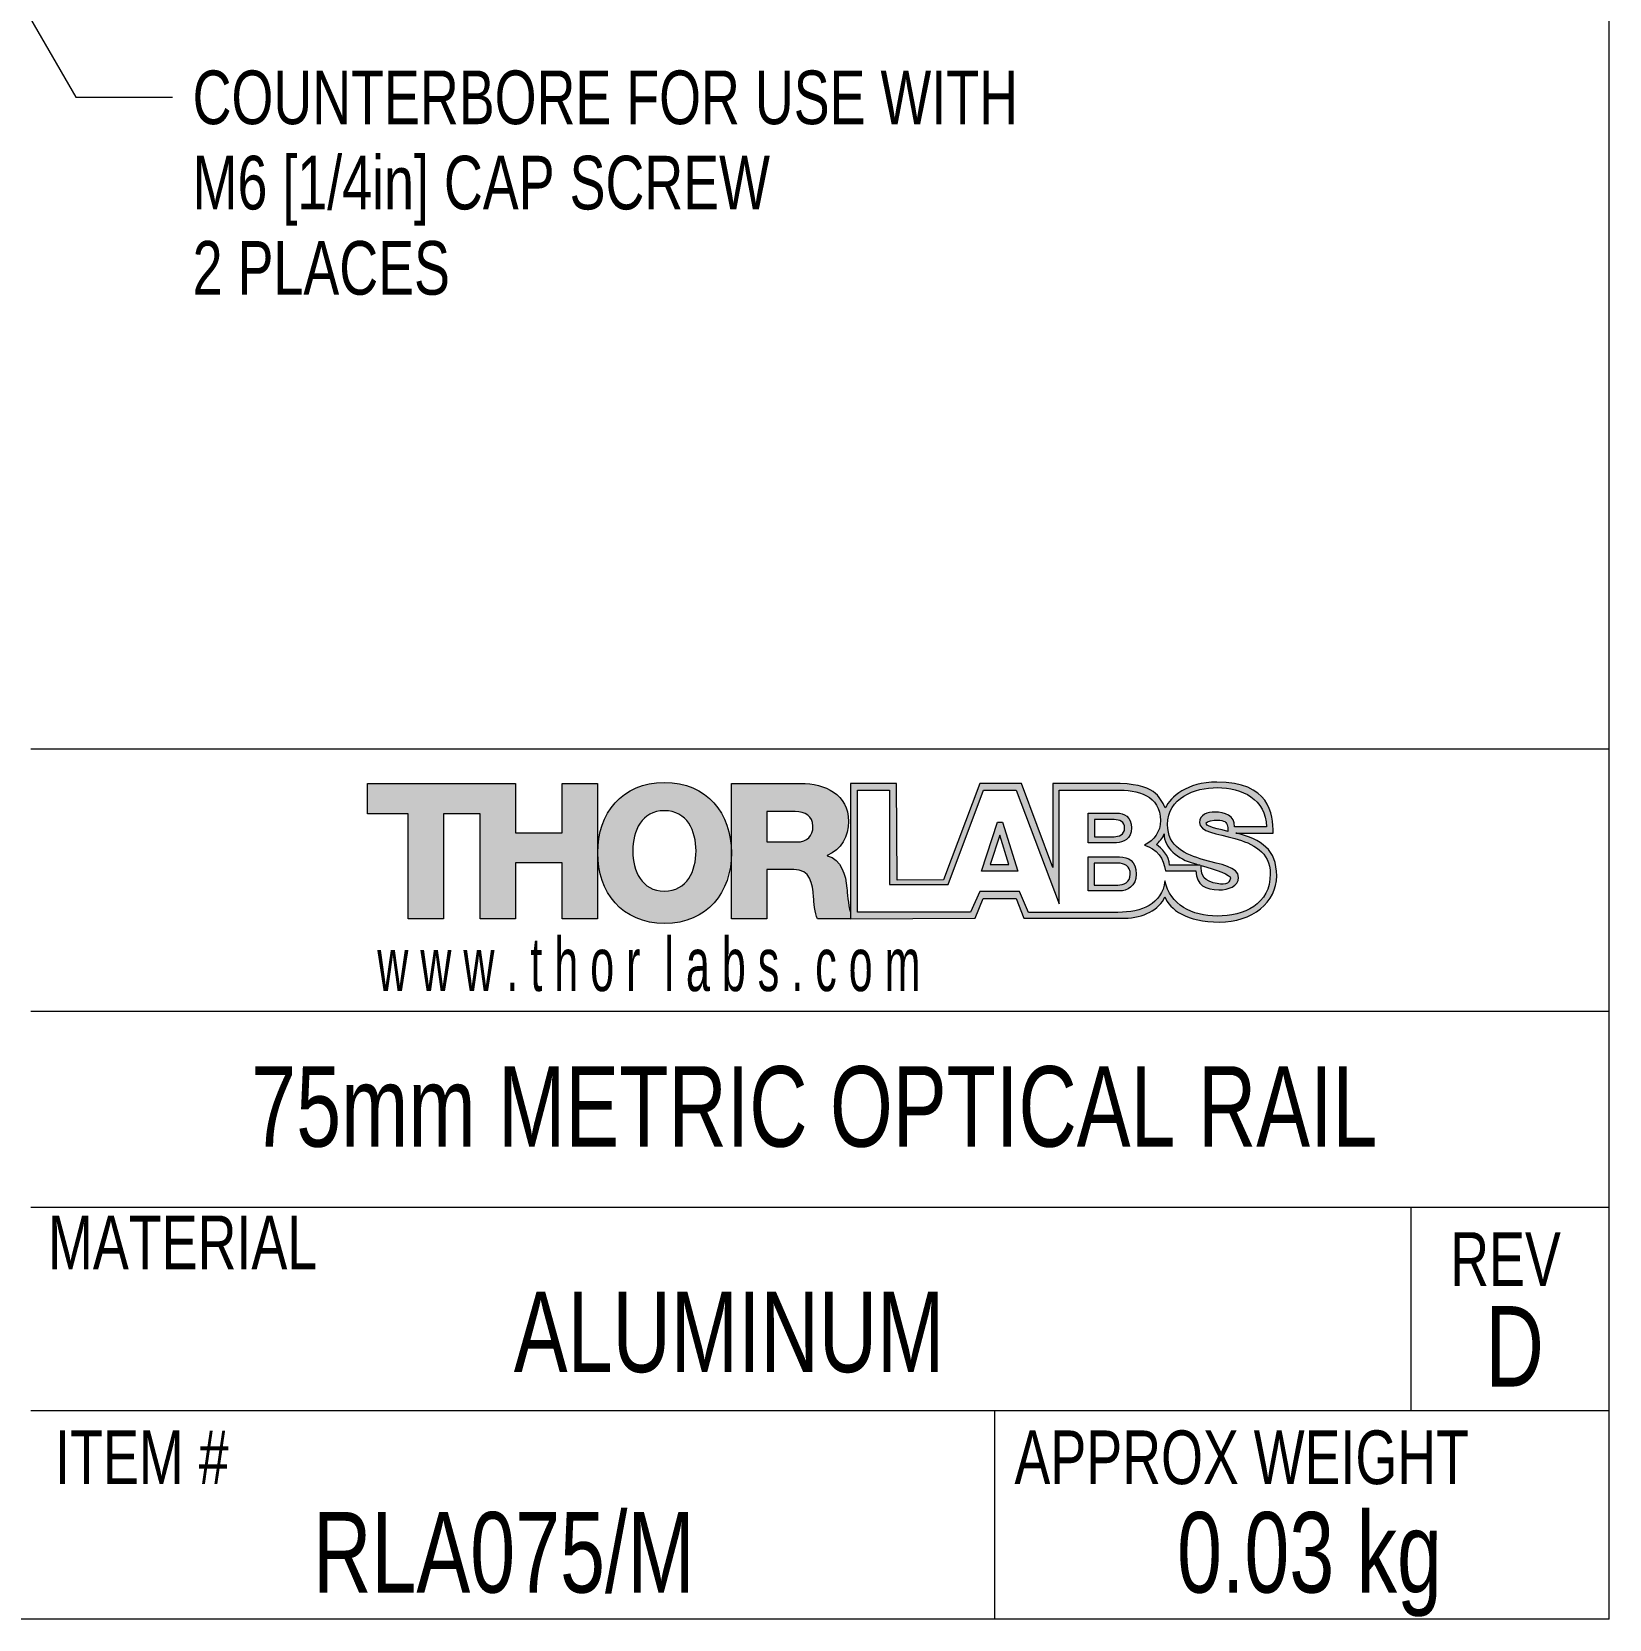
# Model space of a CAD drawing. Header units: millimetres. Extents: x 2 to 278, y 1 to 215.
# Drawn here: x 215.8 to 278, y 0.9 to 63.5 of the extents above; entities that cross this region are included whole.
import ezdxf

# ---------------------------------------------------------------- set-up
doc = ezdxf.new("R2010")
doc.units = ezdxf.units.MM
doc.styles.add('SLDTEXTSTYLE0', font='TXT', dxfattribs={"width": 0.75})
doc.styles.add('SLDTEXTSTYLE1', font='TXT', dxfattribs={"width": 0.6})
doc.dimstyles.new('SLDDIMSTYLE1', dxfattribs={"dimtxt": 2.116667, "dimasz": 3.175, "dimexe": 0, "dimexo": 0.0625, "dimgap": 0.529167, "dimtad": 0, "dimtih": 1, "dimtoh": 1, "dimdec": 1, "dimlfac": 0.666667, "dimrnd": 1e-09, "dimzin": 12, "dimdsep": 46, "dimtxsty": 'SLDTEXTSTYLE0', "dimsah": 1, "dimcen": 0, "dimadec": 0, "dimazin": 3, "dimtfac": 1, "dimtdec": 1, "dimtofl": 0, "dimtmove": 0, "dimatfit": 3, "dimfxl": 1, "dimfrac": 2, "dimtolj": 1, "dimtzin": 12, "dimarcsym": 0})

# ---------------------------------------------------------------- blocks, each defined once
blk = doc.blocks.new('THORLABS LOGO1')
at = {"linetype": 'Continuous'}
h = blk.add_hatch(color=7, dxfattribs=at)
edge = h.paths.add_edge_path(flags=0)
edge.add_spline(control_points=[(77.03, 50.19), (83.78, 50.2), (87.6, 45.28), (87.61, 39.09), (87.62, 32.9), (83.82, 27.96), (77.07, 27.95)], knot_values=[0, 0, 0, 0, 1, 1, 1, 2, 2, 2, 2], weights=[1, 1, 1, 1, 1, 1, 1], degree=3, periodic=0)
edge.add_spline(control_points=[(77.07, 27.95), (70.31, 27.96), (66.51, 32.9), (66.52, 39.09), (66.52, 39.1), (66.52, 39.11), (66.52, 39.13)], knot_values=[2, 2, 2, 2, 3, 3, 3, 3.002118, 3.002118, 3.002118, 3.002118], weights=[1, 1, 1, 1, 1, 1, 1], degree=3, periodic=0)
edge.add_spline(control_points=[(66.52, 39.13), (66.52, 45.27), (70.31, 50.18), (77.03, 50.19)], knot_values=[3.002118, 3.002118, 3.002118, 3.002118, 4, 4, 4, 4], weights=[1, 1, 1, 1], degree=3, periodic=0)
edge = h.paths.add_edge_path(flags=0)
edge.add_spline(control_points=[(77.03, 45.73), (73.43, 45.73), (72.05, 42.56), (72.05, 39.39)], knot_values=[2, 2, 2, 2, 3, 3, 3, 3], weights=[1, 1, 1, 1], degree=3, periodic=0)
edge.add_spline(control_points=[(72.05, 39.39), (72.05, 36.23), (73.43, 33.06), (77.03, 33.06)], knot_values=[3, 3, 3, 3, 4, 4, 4, 4], weights=[1, 1, 1, 1], degree=3, periodic=0)
edge.add_spline(control_points=[(77.03, 33.06), (80.64, 33.06), (82.02, 36.23), (82.02, 39.39)], knot_values=[0, 0, 0, 0, 1, 1, 1, 1], weights=[1, 1, 1, 1], degree=3, periodic=0)
edge.add_spline(control_points=[(82.02, 39.39), (82.02, 42.56), (80.64, 45.73), (77.03, 45.73)], knot_values=[1, 1, 1, 1, 2, 2, 2, 2], weights=[1, 1, 1, 1], degree=3, periodic=0)
h = blk.add_hatch(color=7, dxfattribs=at)
edge = h.paths.add_edge_path(flags=0)
edge.add_spline(control_points=[(149.68, 28.76), (152.52, 28.81), (155.17, 30.16), (155.98, 32.14)], knot_values=[19, 19, 19, 19, 20, 20, 20, 20], weights=[1, 1, 1, 1], degree=3, periodic=0)
edge.add_spline(control_points=[(155.98, 32.14), (156.75, 30.16), (159.42, 28.16), (164.59, 28.16)], knot_values=[20, 20, 20, 20, 21, 21, 21, 21], weights=[1, 1, 1, 1], degree=3, periodic=0)
edge.add_spline(control_points=[(164.59, 28.16), (169.77, 28.16), (173.62, 31.31), (173.62, 35.45)], knot_values=[21, 21, 21, 21, 22, 22, 22, 22], weights=[1, 1, 1, 1], degree=3, periodic=0)
edge.add_spline(control_points=[(173.62, 35.45), (173.62, 39.66), (171.19, 41.16), (167.34, 42.17)], knot_values=[22, 22, 22, 22, 23, 23, 23, 23], weights=[1, 1, 1, 1], degree=3, periodic=0)
edge.add_spline(control_points=[(167.34, 42.17), (167.28, 42.18), (167.24, 42.2), (167.19, 42.21)], knot_values=[0, 0, 0, 0, 1, 1, 1, 1], weights=[1, 1, 1, 1], degree=3, periodic=0)
edge.add_line((167.19, 42.21), (173.07, 42.17))
edge.add_spline(control_points=[(173.07, 42.17), (173.07, 45.27), (172.46, 50.25), (164.19, 50.25)], knot_values=[2, 2, 2, 2, 3, 3, 3, 3], weights=[1, 1, 1, 1], degree=3, periodic=0)
edge.add_spline(control_points=[(164.19, 50.25), (159.36, 50.25), (156.98, 47.9), (156.02, 46.19)], knot_values=[3, 3, 3, 3, 4, 4, 4, 4], weights=[1, 1, 1, 1], degree=3, periodic=0)
edge.add_spline(control_points=[(156.02, 46.19), (155.12, 47.9), (154.59, 50.05), (147.73, 50.05)], knot_values=[4, 4, 4, 4, 5, 5, 5, 5], weights=[1, 1, 1, 1], degree=3, periodic=0)
edge.add_line((147.73, 50.05), (138.3, 50.05))
edge.add_line((138.3, 50.05), (138.3, 36.75))
edge.add_line((138.3, 36.75), (133.38, 50.05))
edge.add_line((133.38, 50.05), (126.78, 50.05))
edge.add_line((126.78, 50.05), (121.04, 34.84))
edge.add_line((121.04, 34.84), (113.73, 34.79))
edge.add_line((113.73, 34.79), (113.64, 50.05))
edge.add_line((113.64, 50.05), (106.38, 50.05))
edge.add_line((106.38, 50.05), (106.37, 28.7))
edge.add_line((106.37, 28.7), (126.07, 28.76))
edge.add_line((126.07, 28.76), (127.34, 31.91))
edge.add_line((127.34, 31.91), (132.52, 31.91))
edge.add_line((132.52, 31.91), (133.73, 28.76))
edge.add_line((133.73, 28.76), (149.68, 28.76))
edge = h.paths.add_edge_path(flags=0)
edge.add_spline(control_points=[(164.24, 44.24), (165.39, 44.21), (165.75, 43.97), (165.86, 43.28)], knot_values=[2, 2, 2, 2, 3, 3, 3, 3], weights=[1, 1, 1, 1], degree=3, periodic=0)
edge.add_spline(control_points=[(165.86, 43.28), (165.91, 43), (165.91, 42.83), (165.91, 42.47)], knot_values=[3, 3, 3, 3, 4, 4, 4, 4], weights=[1, 1, 1, 1], degree=3, periodic=0)
edge.add_spline(control_points=[(165.91, 42.47), (163.24, 43.15), (162.51, 43.26), (162.51, 43.83)], knot_values=[0, 0, 0, 0, 1, 1, 1, 1], weights=[1, 1, 1, 1], degree=3, periodic=0)
edge.add_spline(control_points=[(162.51, 43.83), (162.51, 44.09), (163.68, 44.26), (164.24, 44.24)], knot_values=[1, 1, 1, 1, 2, 2, 2, 2], weights=[1, 1, 1, 1], degree=3, periodic=0)
edge = h.paths.add_edge_path(flags=0)
edge.add_spline(control_points=[(166.33, 35.1), (166.09, 34.16), (165.4, 33.89), (163.61, 34.38)], knot_values=[4, 4, 4, 4, 5, 5, 5, 5], weights=[1, 1, 1, 1], degree=3, periodic=0)
edge.add_spline(control_points=[(163.61, 34.38), (161.73, 34.9), (161.7, 35.93), (161.7, 37.09)], knot_values=[5, 5, 5, 5, 6, 6, 6, 6], weights=[1, 1, 1, 1], degree=3, periodic=0)
edge.add_spline(control_points=[(161.7, 37.09), (164.07, 36.41), (166.45, 35.6), (166.33, 35.1)], knot_values=[3, 3, 3, 3, 4, 4, 4, 4], weights=[1, 1, 1, 1], degree=3, periodic=0)
edge = h.paths.add_edge_path(flags=0)
edge.add_spline(control_points=[(148.33, 48.99), (151.65, 49.04), (155.3, 48.18), (155.3, 44.17)], knot_values=[16, 16, 16, 16, 17, 17, 17, 17], weights=[1, 1, 1, 1], degree=3, periodic=0)
edge.add_spline(control_points=[(155.3, 44.17), (155.3, 42.45), (154.27, 41.05), (152.76, 40.3)], knot_values=[17, 17, 17, 17, 18, 18, 18, 18], weights=[1, 1, 1, 1], degree=3, periodic=0)
edge.add_spline(control_points=[(152.76, 40.3), (154.66, 39.75), (155.88, 38.19), (156.06, 36.23)], knot_values=[18, 18, 18, 18, 19, 19, 19, 19], weights=[1, 1, 1, 1], degree=3, periodic=0)
edge.add_line((156.06, 36.23), (160.86, 36.23))
edge.add_spline(control_points=[(160.86, 36.23), (160.97, 33.97), (162.37, 33.25), (164.51, 33.25)], knot_values=[20, 20, 20, 20, 21, 21, 21, 21], weights=[1, 1, 1, 1], degree=3, periodic=0)
edge.add_spline(control_points=[(164.51, 33.25), (166.02, 33.25), (167.59, 33.79), (167.59, 35.21)], knot_values=[21, 21, 21, 21, 22, 22, 22, 22], weights=[1, 1, 1, 1], degree=3, periodic=0)
edge.add_spline(control_points=[(167.59, 35.21), (167.59, 36.91), (164.83, 37.23), (162.05, 38.01)], knot_values=[22, 22, 22, 22, 23, 23, 23, 23], weights=[1, 1, 1, 1], degree=3, periodic=0)
edge.add_spline(control_points=[(162.05, 38.01), (159.29, 38.79), (156.4, 40.03), (156.4, 43.55)], knot_values=[23, 23, 23, 23, 24, 24, 24, 24], weights=[1, 1, 1, 1], degree=3, periodic=0)
edge.add_spline(control_points=[(156.4, 43.55), (156.4, 47.75), (160.64, 49.39), (164.26, 49.39)], knot_values=[24, 24, 24, 24, 25, 25, 25, 25], weights=[1, 1, 1, 1], degree=3, periodic=0)
edge.add_spline(control_points=[(164.26, 49.39), (168.1, 49.39), (171.97, 47.54), (171.99, 43.2)], knot_values=[25, 25, 25, 25, 26, 26, 26, 26], weights=[1, 1, 1, 1], degree=3, periodic=0)
edge.add_line((171.99, 43.2), (166.97, 43.2))
edge.add_spline(control_points=[(166.97, 43.2), (167.05, 44.95), (165.4, 45.52), (163.86, 45.52)], knot_values=[27, 27, 27, 27, 28, 28, 28, 28], weights=[1, 1, 1, 1], degree=3, periodic=0)
edge.add_spline(control_points=[(163.86, 45.52), (162.78, 45.52), (161.43, 45.14), (161.43, 43.88)], knot_values=[28, 28, 28, 28, 29, 29, 29, 29], weights=[1, 1, 1, 1], degree=3, periodic=0)
edge.add_spline(control_points=[(161.43, 43.88), (161.43, 42.4), (164.21, 42.13), (167.02, 41.35)], knot_values=[29, 29, 29, 29, 30, 30, 30, 30], weights=[1, 1, 1, 1], degree=3, periodic=0)
edge.add_spline(control_points=[(167.02, 41.35), (169.8, 40.57), (172.61, 39.27), (172.61, 35.8)], knot_values=[30, 30, 30, 30, 31, 31, 31, 31], weights=[1, 1, 1, 1], degree=3, periodic=0)
edge.add_spline(control_points=[(172.61, 35.8), (172.61, 30.93), (168.45, 29.12), (164.21, 29.12)], knot_values=[31, 31, 31, 31, 32, 32, 32, 32], weights=[1, 1, 1, 1], degree=3, periodic=0)
edge.add_spline(control_points=[(164.21, 29.12), (160.29, 29.12), (156.78, 30.89), (156, 34.65)], knot_values=[0, 0, 0, 0, 1, 1, 1, 1], weights=[1, 1, 1, 1], degree=3, periodic=0)
edge.add_spline(control_points=[(156, 34.65), (155.49, 30.98), (152.35, 29.7), (148.57, 29.7)], knot_values=[1, 1, 1, 1, 2, 2, 2, 2], weights=[1, 1, 1, 1], degree=3, periodic=0)
edge.add_line((148.57, 29.7), (134.47, 29.7))
edge.add_line((134.47, 29.7), (133.03, 32.97))
edge.add_line((133.03, 32.97), (126.8, 32.97))
edge.add_line((126.8, 32.97), (125.34, 29.72))
edge.add_line((125.34, 29.72), (107.51, 29.72))
edge.add_line((107.51, 29.72), (107.51, 48.99))
edge.add_line((107.51, 48.99), (112.53, 48.99))
edge.add_line((112.53, 48.99), (112.53, 34.08))
edge.add_line((112.53, 34.08), (121.78, 34.08))
edge.add_line((121.78, 34.08), (127.39, 48.99))
edge.add_line((127.39, 48.99), (132.5, 48.99))
edge.add_line((132.5, 48.99), (139.3, 31.03))
edge.add_line((139.3, 31.03), (139.3, 48.99))
edge.add_line((139.3, 48.99), (148.33, 48.99))
edge = h.paths.add_edge_path(flags=0)
edge.add_spline(control_points=[(156.71, 37.13), (156.71, 38.59), (155.45, 39.85), (154.65, 40.38)], knot_values=[8, 8, 8, 8, 9, 9, 9, 9], weights=[1, 1, 1, 1], degree=3, periodic=0)
edge.add_spline(control_points=[(154.65, 40.38), (155.05, 40.84), (155.65, 41.31), (155.85, 42.11)], knot_values=[9, 9, 9, 9, 10, 10, 10, 10], weights=[1, 1, 1, 1], degree=3, periodic=0)
edge.add_spline(control_points=[(155.85, 42.11), (155.85, 39.85), (157.97, 38.12), (160.63, 37.39)], knot_values=[10, 10, 10, 10, 11, 11, 11, 11], weights=[1, 1, 1, 1], degree=3, periodic=0)
edge.add_spline(control_points=[(160.63, 37.39), (160.94, 37.31), (161.26, 37.22), (161.57, 37.13)], knot_values=[0, 0, 0, 0, 1, 1, 1, 1], weights=[1, 1, 1, 1], degree=3, periodic=0)
edge.add_line((161.57, 37.13), (156.71, 37.13))
blk.add_hatch(color=7, dxfattribs=at).paths.add_polyline_path([(53.56, 28.7), (47.97, 28.7), (47.97, 45.26), (42.18, 45.26), (42.18, 28.7), (36.6, 28.7), (36.6, 45.26), (30.2, 45.26), (30.2, 50.05), (53.56, 50.05), (53.56, 42.27), (60.91, 42.27), (60.91, 50.05), (66.5, 50.05), (66.5, 28.7), (60.91, 28.7), (60.91, 37.49), (53.56, 37.49)], flags=0)
h = blk.add_hatch(color=7, dxfattribs=at)
edge = h.paths.add_edge_path(flags=0)
edge.add_line((106.37, 29.72), (106.37, 28.7))
edge.add_line((106.37, 28.7), (101.19, 28.7))
edge.add_spline(control_points=[(101.19, 28.7), (100.71, 29.42), (100.62, 31.51), (100.56, 32.11)], knot_values=[7, 7, 7, 7, 8, 8, 8, 8], weights=[1, 1, 1, 1], degree=3, periodic=0)
edge.add_spline(control_points=[(100.56, 32.11), (100.41, 34.26), (100.05, 36.47), (97.44, 36.47)], knot_values=[8, 8, 8, 8, 9, 9, 9, 9], weights=[1, 1, 1, 1], degree=3, periodic=0)
edge.add_line((97.44, 36.47), (93.21, 36.47))
edge.add_line((93.21, 36.47), (93.21, 28.7))
edge.add_line((93.21, 28.7), (87.62, 28.7))
edge.add_line((87.62, 28.7), (87.62, 50.05))
edge.add_line((87.62, 50.05), (98.55, 50.05))
edge.add_spline(control_points=[(98.55, 50.05), (102.33, 50.05), (106.06, 48.34), (106.06, 44.04)], knot_values=[1, 1, 1, 1, 2, 2, 2, 2], weights=[1, 1, 1, 1], degree=3, periodic=0)
edge.add_spline(control_points=[(106.06, 44.04), (106.06, 41.73), (104.95, 39.55), (102.69, 38.69)], knot_values=[2, 2, 2, 2, 3, 3, 3, 3], weights=[1, 1, 1, 1], degree=3, periodic=0)
edge.add_line((102.69, 38.69), (102.69, 38.63))
edge.add_spline(control_points=[(102.69, 38.63), (104.98, 38.09), (105.64, 35.55), (105.82, 33.51)], knot_values=[4, 4, 4, 4, 5, 5, 5, 5], weights=[1, 1, 1, 1], degree=3, periodic=0)
edge.add_spline(control_points=[(105.82, 33.51), (105.88, 32.85), (106, 30.96), (106.37, 29.72)], knot_values=[5, 5, 5, 5, 5.740443, 5.740443, 5.740443, 5.740443], weights=[1, 1, 1, 1], degree=3, periodic=0)
edge = h.paths.add_edge_path(flags=0)
edge.add_line((97.65, 45.61), (93.21, 45.61))
edge.add_line((93.21, 45.61), (93.21, 40.8))
edge.add_line((93.21, 40.8), (97.89, 40.8))
edge.add_spline(control_points=[(97.89, 40.8), (99.57, 40.8), (100.47, 41.7), (100.47, 43.31)], knot_values=[1, 1, 1, 1, 2, 2, 2, 2], weights=[1, 1, 1, 1], degree=3, periodic=0)
edge.add_spline(control_points=[(100.47, 43.31), (100.47, 44.9), (99.21, 45.61), (97.65, 45.61)], knot_values=[2, 2, 2, 2, 3, 3, 3, 3], weights=[1, 1, 1, 1], degree=3, periodic=0)
h = blk.add_hatch(color=7, dxfattribs=at)
edge = h.paths.add_edge_path(flags=0)
edge.add_spline(control_points=[(150.72, 43.01), (150.72, 41.27), (149.35, 40.69), (148.36, 40.69)], knot_values=[2, 2, 2, 2, 3, 3, 3, 3], weights=[1, 1, 1, 1], degree=3, periodic=0)
edge.add_line((148.36, 40.69), (143.88, 40.69))
edge.add_line((143.88, 40.69), (143.88, 45.36))
edge.add_line((143.88, 45.36), (148.36, 45.36))
edge.add_spline(control_points=[(148.36, 45.36), (149.57, 45.36), (150.72, 44.78), (150.72, 43.01)], knot_values=[1, 1, 1, 1, 2, 2, 2, 2], weights=[1, 1, 1, 1], degree=3, periodic=0)
edge = h.paths.add_edge_path(flags=0)
edge.add_line((144.86, 44.33), (144.86, 41.64))
edge.add_line((144.86, 41.64), (147.98, 41.64))
edge.add_spline(control_points=[(147.98, 41.64), (148.68, 41.64), (149.63, 41.97), (149.63, 42.98)], knot_values=[2, 2, 2, 2, 3, 3, 3, 3], weights=[1, 1, 1, 1], degree=3, periodic=0)
edge.add_spline(control_points=[(149.63, 42.98), (149.63, 44), (148.83, 44.33), (147.98, 44.33)], knot_values=[3, 3, 3, 3, 4, 4, 4, 4], weights=[1, 1, 1, 1], degree=3, periodic=0)
edge.add_line((147.98, 44.33), (144.86, 44.33))
h = blk.add_hatch(color=7, dxfattribs=at)
h.paths.add_polyline_path([(130.37, 43.91), (132.81, 36.2), (127.07, 36.2), (129.59, 43.91)], flags=0)
h.paths.add_polyline_path([(128.42, 37.23), (131.39, 37.23), (129.93, 41.88)], flags=0)
h = blk.add_hatch(color=7, dxfattribs=at)
edge = h.paths.add_edge_path(flags=0)
edge.add_spline(control_points=[(151.47, 35.75), (151.47, 33.75), (149.96, 33.08), (148.85, 33.08)], knot_values=[2, 2, 2, 2, 3, 3, 3, 3], weights=[1, 1, 1, 1], degree=3, periodic=0)
edge.add_line((148.85, 33.08), (143.88, 33.08))
edge.add_line((143.88, 33.08), (143.88, 38.46))
edge.add_line((143.88, 38.46), (148.85, 38.46))
edge.add_spline(control_points=[(148.85, 38.46), (150.2, 38.46), (151.47, 37.79), (151.47, 35.75)], knot_values=[1, 1, 1, 1, 2, 2, 2, 2], weights=[1, 1, 1, 1], degree=3, periodic=0)
edge = h.paths.add_edge_path(flags=0)
edge.add_line((144.84, 34), (148.57, 34))
edge.add_spline(control_points=[(148.57, 34), (149.4, 34), (150.53, 34.43), (150.53, 35.71)], knot_values=[2, 2, 2, 2, 3, 3, 3, 3], weights=[1, 1, 1, 1], degree=3, periodic=0)
edge.add_spline(control_points=[(150.53, 35.71), (150.53, 37.03), (149.58, 37.46), (148.57, 37.46)], knot_values=[3, 3, 3, 3, 4, 4, 4, 4], weights=[1, 1, 1, 1], degree=3, periodic=0)
edge.add_line((148.57, 37.46), (144.84, 37.46))
edge.add_line((144.84, 37.46), (144.84, 34))
at = {"color": 7, "linetype": 'Continuous', "lineweight": 0}
for p, q in [((30.2, 45.26), (30.2, 50.05)), ((30.2, 50.05), (53.56, 50.05)), ((53.56, 50.05), (53.56, 42.27)), ((60.91, 42.27), (60.91, 50.05)), ((60.91, 50.05), (66.5, 50.05)), ((66.5, 50.05), (66.5, 28.7)), ((87.62, 50.05), (98.55, 50.05)), ((87.62, 28.7), (87.62, 50.05)), ((106.38, 50.05), (106.37, 28.7)), ((113.64, 50.05), (106.38, 50.05)), ((107.51, 29.72), (107.51, 48.99)), ((107.51, 48.99), (112.53, 48.99)), ((112.53, 48.99), (112.53, 34.08)), ((113.73, 34.79), (113.64, 50.05)), ((126.78, 50.05), (121.04, 34.84)), ((121.78, 34.08), (127.39, 48.99)), ((133.38, 50.05), (126.78, 50.05)), ((127.39, 48.99), (132.5, 48.99)), ((132.5, 48.99), (139.3, 31.03)), ((138.3, 36.75), (133.38, 50.05)), ((147.73, 50.05), (138.3, 50.05)), ((138.3, 50.05), (138.3, 36.75)), ((139.3, 31.03), (139.3, 48.99)), ((139.3, 48.99), (148.33, 48.99)), ((36.6, 45.26), (30.2, 45.26)), ((36.6, 28.7), (36.6, 45.26)), ((47.97, 45.26), (42.18, 45.26)), ((42.18, 45.26), (42.18, 28.7)), ((47.97, 28.7), (47.97, 45.26)), ((97.65, 45.61), (93.21, 45.61)), ((93.21, 45.61), (93.21, 40.8)), ((143.88, 45.36), (148.36, 45.36)), ((143.88, 40.69), (143.88, 45.36)), ((127.07, 36.2), (129.59, 43.91)), ((129.59, 43.91), (130.37, 43.91)), ((130.37, 43.91), (132.81, 36.2)), ((144.86, 44.33), (144.86, 41.64)), ((147.98, 44.33), (144.86, 44.33)), ((171.99, 43.2), (166.97, 43.2)), ((53.56, 42.27), (60.91, 42.27)), ((93.21, 40.8), (97.89, 40.8)), ((129.93, 41.88), (128.42, 37.23)), ((131.39, 37.23), (129.93, 41.88)), ((148.36, 40.69), (143.88, 40.69)), ((144.86, 41.64), (147.98, 41.64)), ((167.19, 42.21), (173.07, 42.17)), ((102.69, 38.69), (102.69, 38.63)), ((143.88, 38.46), (148.85, 38.46)), ((143.88, 33.08), (143.88, 38.46)), ((60.91, 37.49), (53.56, 37.49)), ((53.56, 37.49), (53.56, 28.7)), ((60.91, 28.7), (60.91, 37.49)), ((97.44, 36.47), (93.21, 36.47)), ((93.21, 36.47), (93.21, 28.7)), ((132.81, 36.2), (127.07, 36.2)), ((128.42, 37.23), (131.39, 37.23)), ((144.84, 37.46), (144.84, 34)), ((148.57, 37.46), (144.84, 37.46)), ((156.06, 36.23), (160.86, 36.23)), ((161.57, 37.13), (156.71, 37.13)), ((112.53, 34.08), (121.78, 34.08)), ((121.04, 34.84), (113.73, 34.79)), ((126.8, 32.97), (125.34, 29.72)), ((133.03, 32.97), (126.8, 32.97)), ((134.47, 29.7), (133.03, 32.97)), ((148.85, 33.08), (143.88, 33.08)), ((144.84, 34), (148.57, 34)), ((126.07, 28.76), (127.34, 31.91)), ((127.34, 31.91), (132.52, 31.91)), ((132.52, 31.91), (133.73, 28.76)), ((42.18, 28.7), (36.6, 28.7)), ((53.56, 28.7), (47.97, 28.7)), ((66.5, 28.7), (60.91, 28.7)), ((93.21, 28.7), (87.62, 28.7)), ((106.37, 28.7), (101.19, 28.7)), ((106.37, 29.72), (106.37, 28.7)), ((106.37, 28.7), (126.07, 28.76)), ((125.34, 29.72), (107.51, 29.72)), ((133.73, 28.76), (149.68, 28.76)), ((148.57, 29.7), (134.47, 29.7))]:
    blk.add_line(p, q, dxfattribs=at)
at = {"color": 8, "linetype": 'Continuous', "lineweight": 0}
for points in [[(66.52, 39.13), (66.52, 45.27), (70.31, 50.18), (77.03, 50.19)], [(164.19, 50.25), (159.36, 50.25), (156.98, 47.9), (156.02, 46.19)], [(173.07, 42.17), (173.07, 45.27), (172.46, 50.25), (164.19, 50.25)], [(98.55, 50.05), (102.33, 50.05), (106.06, 48.34), (106.06, 44.04)], [(156.02, 46.19), (155.12, 47.9), (154.59, 50.05), (147.73, 50.05)], [(148.33, 48.99), (151.65, 49.04), (155.3, 48.18), (155.3, 44.17)], [(156.4, 43.55), (156.4, 47.75), (160.64, 49.39), (164.26, 49.39)], [(164.26, 49.39), (168.1, 49.39), (171.97, 47.54), (171.99, 43.2)], [(77.03, 45.73), (73.43, 45.73), (72.05, 42.56), (72.05, 39.39)], [(82.02, 39.39), (82.02, 42.56), (80.64, 45.73), (77.03, 45.73)], [(100.47, 43.31), (100.47, 44.9), (99.21, 45.61), (97.65, 45.61)], [(148.36, 45.36), (149.57, 45.36), (150.72, 44.78), (150.72, 43.01)], [(163.86, 45.52), (162.78, 45.52), (161.43, 45.14), (161.43, 43.88)], [(166.97, 43.2), (167.05, 44.95), (165.4, 45.52), (163.86, 45.52)], [(97.89, 40.8), (99.57, 40.8), (100.47, 41.7), (100.47, 43.31)], [(106.06, 44.04), (106.06, 41.73), (104.95, 39.55), (102.69, 38.69)], [(149.63, 42.98), (149.63, 44), (148.83, 44.33), (147.98, 44.33)], [(147.98, 41.64), (148.68, 41.64), (149.63, 41.97), (149.63, 42.98)], [(150.72, 43.01), (150.72, 41.27), (149.35, 40.69), (148.36, 40.69)], [(155.3, 44.17), (155.3, 42.45), (154.27, 41.05), (152.76, 40.3)], [(162.05, 38.01), (159.29, 38.79), (156.4, 40.03), (156.4, 43.55)], [(161.43, 43.88), (161.43, 42.4), (164.21, 42.13), (167.02, 41.35)], [(162.51, 43.83), (162.51, 44.09), (163.68, 44.26), (164.24, 44.24)], [(165.91, 42.47), (163.24, 43.15), (162.51, 43.26), (162.51, 43.83)], [(164.24, 44.24), (165.39, 44.21), (165.75, 43.97), (165.86, 43.28)], [(165.86, 43.28), (165.91, 43), (165.91, 42.83), (165.91, 42.47)], [(152.76, 40.3), (154.66, 39.75), (155.88, 38.19), (156.06, 36.23)], [(154.65, 40.38), (155.05, 40.84), (155.65, 41.31), (155.85, 42.11)], [(156.71, 37.13), (156.71, 38.59), (155.45, 39.85), (154.65, 40.38)], [(155.85, 42.11), (155.85, 39.85), (157.97, 38.12), (160.63, 37.39)], [(167.02, 41.35), (169.8, 40.57), (172.61, 39.27), (172.61, 35.8)], [(167.34, 42.17), (167.28, 42.18), (167.24, 42.2), (167.19, 42.21)], [(173.62, 35.45), (173.62, 39.66), (171.19, 41.16), (167.34, 42.17)], [(72.05, 39.39), (72.05, 36.23), (73.43, 33.06), (77.03, 33.06)], [(77.03, 33.06), (80.64, 33.06), (82.02, 36.23), (82.02, 39.39)], [(102.69, 38.63), (104.98, 38.09), (105.64, 35.55), (105.82, 33.51)], [(148.85, 38.46), (150.2, 38.46), (151.47, 37.79), (151.47, 35.75)], [(167.59, 35.21), (167.59, 36.91), (164.83, 37.23), (162.05, 38.01)], [(100.56, 32.11), (100.41, 34.26), (100.05, 36.47), (97.44, 36.47)], [(150.53, 35.71), (150.53, 37.03), (149.58, 37.46), (148.57, 37.46)], [(148.57, 34), (149.4, 34), (150.53, 34.43), (150.53, 35.71)], [(151.47, 35.75), (151.47, 33.75), (149.96, 33.08), (148.85, 33.08)], [(160.63, 37.39), (160.94, 37.31), (161.26, 37.22), (161.57, 37.13)], [(160.86, 36.23), (160.97, 33.97), (162.37, 33.25), (164.51, 33.25)], [(161.7, 37.09), (164.07, 36.41), (166.45, 35.6), (166.33, 35.1)], [(163.61, 34.38), (161.73, 34.9), (161.7, 35.93), (161.7, 37.09)], [(166.33, 35.1), (166.09, 34.16), (165.4, 33.89), (163.61, 34.38)], [(172.61, 35.8), (172.61, 30.93), (168.45, 29.12), (164.21, 29.12)], [(164.51, 33.25), (166.02, 33.25), (167.59, 33.79), (167.59, 35.21)], [(164.59, 28.16), (169.77, 28.16), (173.62, 31.31), (173.62, 35.45)], [(105.82, 33.51), (105.88, 32.85), (106, 30.96), (106.37, 29.72)], [(156, 34.65), (155.49, 30.98), (152.35, 29.7), (148.57, 29.7)], [(164.21, 29.12), (160.29, 29.12), (156.78, 30.89), (156, 34.65)], [(101.19, 28.7), (100.71, 29.42), (100.62, 31.51), (100.56, 32.11)], [(149.68, 28.76), (152.52, 28.81), (155.17, 30.16), (155.98, 32.14)], [(155.98, 32.14), (156.75, 30.16), (159.42, 28.16), (164.59, 28.16)]]:
    blk.add_open_spline(points, degree=3, dxfattribs=at)
for points, knots in [([(77.03, 50.19), (83.78, 50.2), (87.6, 45.28), (87.61, 39.09), (87.62, 32.9), (83.82, 27.96), (77.07, 27.95)], [0, 0, 0, 0, 1, 1, 1, 2, 2, 2, 2]), ([(77.07, 27.95), (70.31, 27.96), (66.51, 32.9), (66.52, 39.09), (66.52, 39.1), (66.52, 39.11), (66.52, 39.13)], [2, 2, 2, 2, 3, 3, 3, 3.002118, 3.002118, 3.002118, 3.002118])]:
    blk.add_open_spline(points, degree=3, knots=knots, dxfattribs=at)
blk = doc.blocks.new('_D_4')
at = {"color": 7, "linetype": 'Continuous', "lineweight": 0}
for p, q in [((206.431, 80.142), (217.517, 60.941)), ((217.517, 60.941), (221.327, 60.941))]:
    blk.add_line(p, q, dxfattribs=at)
blk.add_solid([(206.431, 80.142), (207.579, 77.139), (208.458, 77.647)], dxfattribs=at)
at = {"color": 7, "linetype": 'Continuous', "lineweight": 0, "attachment_point": 1, "style": 'SLDTEXTSTYLE0'}
for s, insert, char_height in [('COUNTERBORE FOR USE WITH', (222.121, 61.987), 2.11667), ('M6 [1/4in] CAP SCREW', (222.121, 58.624), 2.11667), ('2 PLACES', (222.121, 55.261), 2.1167)]:
    blk.add_mtext(s, dxfattribs=dict(at, insert=insert, char_height=char_height))

msp = doc.modelspace()

# ---------------------------------------------------------------- linework, layer by layer
at = {"color": 7, "linetype": 'Continuous', "lineweight": 0}
for p, q in [((277.989, 0.903), (277.989, 214.645)), ((277.989, 35.239), (277.989, 50.033)), ((215.743, 35.239), (277.989, 35.239)), ((215.743, 24.893), (277.989, 24.893)), ((215.743, 17.16), (277.989, 17.16)), ((270.168, 17.16), (270.168, 9.141)), ((215.743, 9.141), (277.989, 9.141)), ((253.749, 9.141), (253.749, 0.903)), ((277.989, 0.903), (1.579, 0.903))]:
    msp.add_line(p, q, dxfattribs=at)

# ---------------------------------------------------------------- block references
at = {"color": 7, "linetype": 'Continuous', "xscale": 0.25, "yscale": 0.25, "zscale": 0.25}
msp.add_blockref('THORLABS LOGO1', (221.469, 21.359), dxfattribs=at)

# ---------------------------------------------------------------- texts
at = {"color": 7, "linetype": 'Continuous', "lineweight": 0}
for s, insert, char_height, attachment_point, style in [('w w w . t h o r  l a b s . c o m', (229.403, 27.796), 2.11667, 1, 'SLDTEXTSTYLE1'), ('75mm METRIC OPTICAL RAIL', (246.641, 22.717), 3.175, 2, 'SLDTEXTSTYLE0'), ('MATERIAL', (216.42, 16.824), 2.1167, 1, 'SLDTEXTSTYLE0'), ('REV', (271.716, 16.167), 2.1167, 1, 'SLDTEXTSTYLE0'), ('ALUMINUM', (243.278, 13.825), 3.175, 2, 'SLDTEXTSTYLE0'), ('D', (274.26, 13.256), 3.175, 2, 'SLDTEXTSTYLE0'), ('ITEM #', (216.7, 8.349), 2.1167, 1, 'SLDTEXTSTYLE0'), ('APPROX WEIGHT', (254.532, 8.349), 2.11667, 1, 'SLDTEXTSTYLE0'), ('RLA075/M', (234.398, 5.131), 3.175, 2, 'SLDTEXTSTYLE0'), ('0.03 kg', (266.168, 5.131), 3.175, 2, 'SLDTEXTSTYLE0')]:
    msp.add_mtext(s, dxfattribs=dict(at, insert=insert, char_height=char_height, attachment_point=attachment_point, style=style))

# ---------------------------------------------------------------- dimensions: what is measured, and where the dimension line sits
dim = msp.add_diameter_dim_2p(p1=(201.383, 88.886), p2=(206.431, 80.142), text='COUNTERBORE FOR USE WITH\\PM6 [1/4in] CAP SCREW\\P2 PLACES', dimstyle='SLDDIMSTYLE1', override={"dimpost": '<>'}, dxfattribs=at)
dim.commit()
dim.dimension.update_dxf_attribs({"geometry": '_D_4', "text_midpoint": (241.886, 60.941), "dimtype": 163})

doc.saveas('drawing.dxf')
